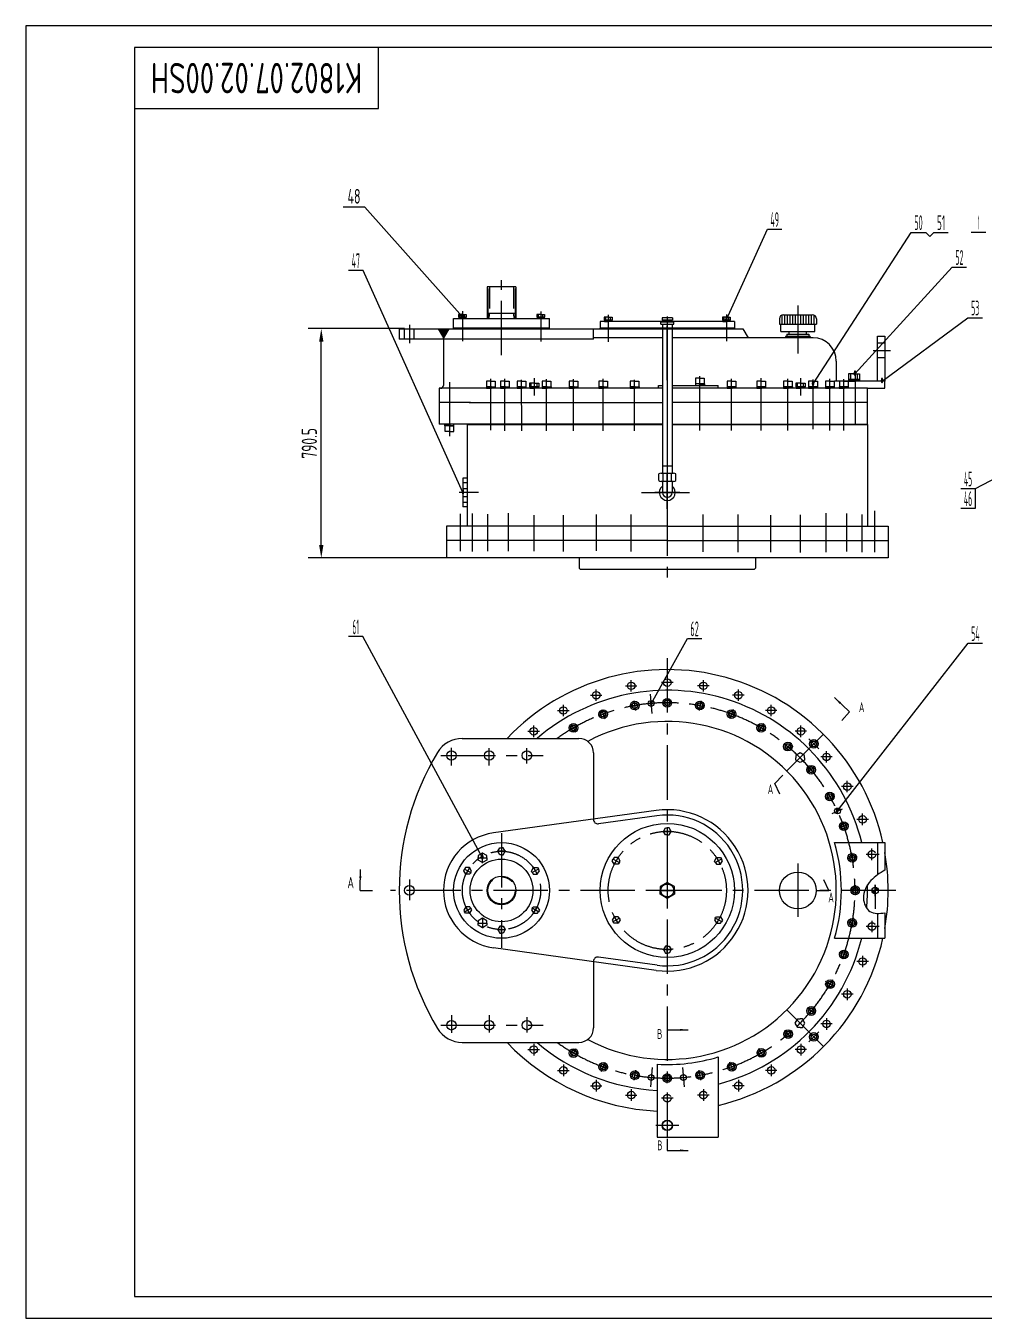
# Model space of a CAD drawing. Header units: millimetres. Extents: x 14 to 6314, y -175 to 4455.
# Drawn here: x 14 to 3318, y 0 to 4455 of the extents above; entities that cross this region are included whole.
import ezdxf
from ezdxf.enums import TextEntityAlignment as Align

# ---------------------------------------------------------------- set-up
doc = ezdxf.new("R2010")
doc.units = ezdxf.units.MM
doc.header["$LTSCALE"] = 150
doc.linetypes.add('F', pattern=[0.75, 0.5, -0.25])
doc.linetypes.add('G', pattern=[2, 1.25, -0.25, 0.25, -0.25])
for name, color, linetype in [('01', 7, 'Continuous'), ('02', 1, 'Continuous'), ('04', 2, 'F'), ('05', 4, 'G'), ('08', 1, 'Continuous'), ('11', 3, 'Continuous')]:
    doc.layers.add(name, color=color, linetype=linetype)
doc.styles.get("Standard").update_dxf_attribs({"font": 'isocp', "width": 0.707, "bigfont": 'intecad.shx'})
doc.dimstyles.new('INTE', dxfattribs={"dimscale": 15, "dimtxt": 3.5, "dimasz": 3, "dimexe": 3, "dimexo": 0, "dimgap": 1, "dimtad": 1, "dimdec": 3, "dimdsep": 46, "dimtxsty": 'Standard', "dimcen": 0, "dimclrd": 1, "dimclre": 1, "dimclrt": 3, "dimaunit": 1, "dimadec": 0, "dimazin": 0, "dimtfac": 1, "dimtdec": 3, "dimtmove": 0, "dimatfit": 0, "dimfxl": 1, "dimarcsym": 0})
pattern_1 = [(45, (104.31602, -712.07191), (-0.0707106781, 0.0707106781), [])]

# ---------------------------------------------------------------- blocks, each defined once
blk = doc.blocks.new('*U4')
at = {"layer": '01'}
for p, q in [((-15.1, 5), (-15.1, 0)), ((0, 5), (-15.1, 5)), ((-15.1, 0), (0, 0)), ((0, 0), (-2.9, 5)), ((0, 5), (2.9, 0)), ((0, 5), (15.1, 5)), ((15.1, 0), (0, 0)), ((15.1, 5), (15.1, 0))]:
    blk.add_line(p, q, dxfattribs=at)
at = {"layer": '05'}
blk.add_line((0, 7.1), (0, -2.1), dxfattribs=at)
blk = doc.blocks.new('*U6')
at = {"layer": '01'}
for p, q in [((0, 13.1), (-12, 6.2)), ((-12, 6.2), (-12, 0)), ((-12, -6.2), (-12, 0)), ((12, 6.2), (0, 13.1)), ((12, 0), (12, 6.2)), ((12, 0), (12, -6.2)), ((0, -13.1), (-12, -6.2)), ((12, -6.2), (0, -13.1))]:
    blk.add_line(p, q, dxfattribs=at)
at = {"layer": '05'}
for p, q in [((-13.7, 0), (14.5, 0)), ((0, 14.7), (0, -14.3))]:
    blk.add_line(p, q, dxfattribs=at)
blk = doc.blocks.new('*U7')
at = {"layer": '01'}
for p, q in [((0, 27.7), (-25, 13.3)), ((-25, 13.3), (-25, 0)), ((-25, -13.3), (-25, 0)), ((25, 13.3), (0, 27.7)), ((25, 0), (25, 13.3)), ((25, 0), (25, -13.3)), ((0, -27.7), (-25, -13.3)), ((25, -13.3), (0, -27.7))]:
    blk.add_line(p, q, dxfattribs=at)
at = {"layer": '05'}
for p, q in [((-26.7, 0), (27.5, 0)), ((0, 29.3), (0, -28.9))]:
    blk.add_line(p, q, dxfattribs=at)
blk = doc.blocks.new('*U8')
blk.add_circle((0, 0), 9.72)
at = {"layer": '01'}
for p, q in [((0, 9.7), (-8.4, 4.9)), ((-8.4, 4.9), (-8.4, -4.9)), ((8.4, 4.9), (0, 9.7)), ((8.4, -4.9), (8.4, 4.9)), ((-8.4, -4.9), (0, -9.7)), ((0, -9.7), (8.4, -4.9))]:
    blk.add_line(p, q, dxfattribs=at)
blk.add_circle((0, 0), 15, dxfattribs=at)
at = {"layer": '05'}
for p, q in [((-17.5, 0), (16.6, 0)), ((0, 17), (0, -17.4))]:
    blk.add_line(p, q, dxfattribs=at)
blk = doc.blocks.new('*D12')
at = {"layer": '08', "color": 1, "lineweight": -2}
for p, q in [((1320, 3411.1), (987.8, 3411.1)), ((1032.8, 2665.6), (1032.8, 3366.1)), ((1464.1, 2620.6), (987.8, 2620.6))]:
    blk.add_line(p, q, dxfattribs=at)
at = {"layer": '08', "color": 1}
for points in [[(1025.3, 3366.1), (1040.3, 3366.1), (1032.8, 3411.1)], [(1025.3, 2665.6), (1040.3, 2665.6), (1032.8, 2620.6)]]:
    blk.add_solid(points, dxfattribs=at)
at = {"layer": 'Defpoints', "color": 0}
for p in [(1032.8, 3411.1), (1320, 3411.1), (1464.1, 2620.6)]:
    blk.add_point(p, dxfattribs=at)
at = {"layer": '08', "color": 3, "insert": (991.5, 3015.8), "char_height": 52.5, "attachment_point": 5, "rotation": 90}
blk.add_mtext('790.5', dxfattribs=at)
blk = doc.blocks.new('*U20', base_point=(251.96, 168.31))
at = {"layer": '01'}
for p, q in [((251.96, 168.31), (251.96, 182.31)), ((195.96, 168.31), (251.96, 168.31))]:
    blk.add_line(p, q, dxfattribs=at)
blk = doc.blocks.new('*U21')
at = {"layer": '04'}
blk.add_blockref('*U20', (0, 0), dxfattribs=at)
blk = doc.blocks.new('*U22')
at = {"layer": '01'}
for points in [[(415, 292), (25, 292)], [(25, 292), (25, 5)], [(415, 5), (415, 292)], [(25, 5), (415, 5)]]:
    blk.add_lwpolyline(points, dxfattribs=at)
at = {"layer": '02'}
for points in [[(420, 297), (0, 297)], [(0, 297), (0, 0)], [(420, 0), (420, 297)], [(0, 0), (420, 0)]]:
    blk.add_lwpolyline(points, dxfattribs=at)

msp = doc.modelspace()

# ---------------------------------------------------------------- hatches: boundary and pattern name
at = {"layer": '11', "linetype": 'Continuous'}
msp.add_hatch(color=3, dxfattribs=at).paths.add_polyline_path([(1453.9905, 3379.5522), (1472.177, 3411.0522), (1435.804, 3411.0522)])
h = msp.add_hatch(dxfattribs=at)
h.set_pattern_fill('_USER', color=3, scale=0.1, angle=45, style=0, pattern_type=0)
h.set_pattern_definition(pattern_1)
h.paths.add_polyline_path([(1518.9905, 3412.5522), (1518.9905, 3411.0522), (1653.9905, 3411.0522), (1653.9905, 3412.5522)])
h.paths.add_polyline_path([(1488.9905, 3412.5522), (1488.9905, 3411.0522), (1518.9905, 3411.0522), (1518.9905, 3412.5522)])
h.paths.add_polyline_path([(1653.9905, 3412.5522), (1653.9905, 3411.0522), (1788.9905, 3411.0522), (1788.9905, 3412.5522)])
h.paths.add_polyline_path([(1788.9905, 3412.5522), (1788.9905, 3411.0522), (1818.9905, 3411.0522), (1818.9905, 3412.5522)])
h = msp.add_hatch(dxfattribs=at)
h.set_pattern_fill('_USER', color=3, scale=0.1, angle=45, style=0, pattern_type=0)
h.set_pattern_definition(pattern_1)
h.paths.add_polyline_path([(2021.778, 3411.0522), (2021.778, 3412.5522), (1994.278, 3412.5522), (1994.278, 3411.0522)])
h.paths.add_polyline_path([(2021.778, 3412.5522), (2021.778, 3411.0522), (2225.4905, 3411.0522), (2225.4905, 3412.5522)])
h.paths.add_polyline_path([(2225.4905, 3412.5522), (2225.4905, 3411.0522), (2429.203, 3411.0522), (2429.203, 3412.5522)])
h.paths.add_polyline_path([(2429.203, 3412.5522), (2429.203, 3411.0522), (2456.703, 3411.0522), (2456.703, 3412.5522)])
h = msp.add_hatch(color=3, dxfattribs=at)
h.paths.add_polyline_path([(2941.7705, 1485.4766), (2941.7705, 1474.4766), (2952.7705, 1474.4766, 0.414213562)])
h.paths.add_polyline_path([(2941.7705, 1474.4766), (2930.7705, 1474.4766, 0.411966326), (2941.686, 1463.4769, 0.003839337)])

# ---------------------------------------------------------------- linework, layer by layer
for centre in [(2730.6299, 1979.616), (2730.6299, 969.3372)]:
    msp.add_circle(centre, 9.72)
at = {"layer": '01'}
for p, q in [((1604.4105, 3555.5522), (1604.4105, 3447.2272)), ((1703.5705, 3555.5522), (1703.5705, 3447.2272)), ((1518.9905, 3460.1522), (1505.6155, 3460.1522)), ((1505.6155, 3460.1522), (1505.6155, 3450.1522)), ((1505.6155, 3450.1522), (1518.9905, 3450.1522)), ((1506.7905, 3450.1522), (1506.7905, 3446.0522)), ((1518.9905, 3450.1522), (1506.7905, 3450.1522)), ((1506.7905, 3446.0522), (1518.9905, 3446.0522)), ((1510.9905, 3450.1522), (1510.9905, 3460.1522)), ((1518.9905, 3446.0522), (1516.6234, 3450.1522)), ((1518.9905, 3460.1522), (1532.3655, 3460.1522)), ((1518.9905, 3450.1522), (1521.3576, 3446.0522)), ((1532.3655, 3450.1522), (1518.9905, 3450.1522)), ((1518.9905, 3450.1522), (1531.1905, 3450.1522)), ((1531.1905, 3446.0522), (1518.9905, 3446.0522)), ((1526.9905, 3450.1522), (1526.9905, 3460.1522)), ((1531.1905, 3450.1522), (1531.1905, 3446.0522)), ((1532.3655, 3460.1522), (1532.3655, 3450.1522)), ((1775.6155, 3460.1522), (1775.6155, 3450.1522)), ((1788.9905, 3460.1522), (1775.6155, 3460.1522)), ((1775.6155, 3450.1522), (1788.9905, 3450.1522)), ((1776.7905, 3450.1522), (1776.7905, 3446.0522)), ((1788.9905, 3450.1522), (1776.7905, 3450.1522)), ((1776.7905, 3446.0522), (1788.9905, 3446.0522)), ((1780.9905, 3450.1522), (1780.9905, 3460.1522)), ((1788.9905, 3450.1522), (1786.6234, 3446.0522)), ((1788.9905, 3460.1522), (1802.3655, 3460.1522)), ((1788.9905, 3450.1522), (1801.1905, 3450.1522)), ((1788.9905, 3446.0522), (1791.3576, 3450.1522)), ((1802.3655, 3450.1522), (1788.9905, 3450.1522)), ((1801.1905, 3446.0522), (1788.9905, 3446.0522)), ((1796.9905, 3450.1522), (1796.9905, 3460.1522)), ((1801.1905, 3450.1522), (1801.1905, 3446.0522)), ((1802.3655, 3460.1522), (1802.3655, 3450.1522)), ((2456.703, 3436.0522), (1994.278, 3436.0522)), ((1994.278, 3436.0522), (1994.278, 3411.0522)), ((2021.778, 3450.1522), (2008.403, 3450.1522)), ((2008.403, 3450.1522), (2008.403, 3440.1522)), ((2008.403, 3440.1522), (2021.778, 3440.1522)), ((2021.778, 3440.1522), (2009.578, 3440.1522)), ((2009.578, 3440.1522), (2009.578, 3436.0522)), ((2009.578, 3436.0522), (2021.778, 3436.0522)), ((2013.778, 3440.1522), (2013.778, 3450.1522)), ((2021.778, 3440.1522), (2019.4109, 3436.0522)), ((2021.778, 3450.1522), (2035.153, 3450.1522)), ((2021.778, 3440.1522), (2033.978, 3440.1522)), ((2021.778, 3436.0522), (2024.1451, 3440.1522)), ((2035.153, 3440.1522), (2021.778, 3440.1522)), ((2033.978, 3436.0522), (2021.778, 3436.0522)), ((2029.778, 3440.1522), (2029.778, 3450.1522)), ((2033.978, 3440.1522), (2033.978, 3436.0522)), ((2035.153, 3450.1522), (2035.153, 3440.1522)), ((2202.9905, 3426.5522), (2202.9905, 3434.5522)), ((2202.9905, 3434.5522), (2247.9905, 3434.5522)), ((2208.135, 3448.5522), (2208.135, 3440.5522)), ((2242.846, 3448.5522), (2208.135, 3448.5522)), ((2242.846, 3440.5522), (2208.135, 3440.5522)), ((2214.9845, 3440.5522), (2214.9845, 3434.5522)), ((2235.9965, 3440.5522), (2235.9965, 3434.5522)), ((2242.846, 3448.5522), (2242.846, 3440.5522)), ((2247.9905, 3426.5522), (2247.9905, 3434.5522)), ((2429.203, 3450.1522), (2415.828, 3450.1522)), ((2415.828, 3450.1522), (2415.828, 3440.1522)), ((2415.828, 3440.1522), (2429.203, 3440.1522)), ((2429.203, 3440.1522), (2417.003, 3440.1522)), ((2417.003, 3440.1522), (2417.003, 3436.0522)), ((2417.003, 3436.0522), (2429.203, 3436.0522)), ((2421.203, 3440.1522), (2421.203, 3450.1522)), ((2429.203, 3436.0522), (2426.8359, 3440.1522)), ((2429.203, 3450.1522), (2442.578, 3450.1522)), ((2429.203, 3440.1522), (2431.5701, 3436.0522)), ((2442.578, 3440.1522), (2429.203, 3440.1522)), ((2429.203, 3440.1522), (2441.403, 3440.1522)), ((2441.403, 3436.0522), (2429.203, 3436.0522)), ((2437.203, 3440.1522), (2437.203, 3450.1522)), ((2441.403, 3440.1522), (2441.403, 3436.0522)), ((2442.578, 3450.1522), (2442.578, 3440.1522)), ((2456.703, 3436.0522), (2456.703, 3411.0522)), ((1301.4905, 3411.0522), (1301.4905, 3375.0522)), ((1435.804, 3411.0522), (1453.9905, 3379.5522)), ((1472.177, 3411.0522), (1453.9905, 3379.5522)), ((1971.0691, 3375.0522), (1971.0691, 3411.0522)), ((2485.4905, 3411.0522), (2503.677, 3379.5522)), ((1971.0691, 3375.0522), (1301.4905, 3375.0522)), ((1453.9905, 3375.0522), (1453.9905, 3379.5522)), ((1453.9905, 3375.0522), (1453.9905, 3215.5522)), ((2208.4905, 3379.5522), (1971.0691, 3379.5522)), ((2728.3905, 3379.5522), (2242.4905, 3379.5522)), ((2807.9905, 3299.5522), (2807.9905, 3235.5522)), ((2849.8479, 3255.5522), (2849.8479, 3235.5522)), ((2864.8479, 3255.5522), (2849.8479, 3255.5522)), ((2857.4905, 3255.5522), (2857.4905, 3235.5522)), ((2872.4905, 3255.5522), (2857.4905, 3255.5522)), ((2864.8479, 3255.5522), (2879.8479, 3255.5522)), ((2872.4905, 3255.5522), (2887.4905, 3255.5522)), ((2879.8479, 3255.5522), (2879.8479, 3235.5522)), ((2887.4905, 3255.5522), (2887.4905, 3235.5522)), ((1617.467, 3230.5522), (1602.467, 3230.5522)), ((1602.467, 3230.5522), (1602.467, 3210.5522)), ((1602.467, 3210.5522), (1617.467, 3210.5522)), ((1617.467, 3230.5522), (1632.467, 3230.5522)), ((1632.467, 3230.5522), (1632.467, 3210.5522)), ((1665.0816, 3230.5522), (1650.0816, 3230.5522)), ((1650.0816, 3230.5522), (1650.0816, 3210.5522)), ((1650.0816, 3210.5522), (1665.0816, 3210.5522)), ((1665.0816, 3230.5522), (1680.0816, 3230.5522)), ((1680.0816, 3230.5522), (1680.0816, 3210.5522)), ((1723.2426, 3230.5522), (1708.2426, 3230.5522)), ((1708.2426, 3230.5522), (1708.2426, 3210.5522)), ((1708.2426, 3210.5522), (1723.2426, 3210.5522)), ((1723.2426, 3230.5522), (1738.2426, 3230.5522)), ((1738.2426, 3230.5522), (1738.2426, 3210.5522)), ((1766.4188, 3223.0522), (1749.9438, 3223.0522)), ((1749.9438, 3223.0522), (1749.9438, 3210.5522)), ((1749.9438, 3210.5522), (1766.4188, 3210.5522)), ((1751.4188, 3210.5522), (1766.4188, 3210.5522)), ((1756.4188, 3210.5522), (1756.4188, 3223.0522)), ((1766.4188, 3223.0522), (1782.8938, 3223.0522)), ((1782.8938, 3210.5522), (1766.4188, 3210.5522)), ((1776.4188, 3210.5522), (1776.4188, 3223.0522)), ((1782.8938, 3223.0522), (1782.8938, 3210.5522)), ((1809.5945, 3230.5522), (1794.5945, 3230.5522)), ((1794.5945, 3230.5522), (1794.5945, 3210.5522)), ((1794.5945, 3210.5522), (1809.5945, 3210.5522)), ((1809.5945, 3230.5522), (1824.5945, 3230.5522)), ((1824.5945, 3230.5522), (1824.5945, 3210.5522)), ((1901.9003, 3230.5522), (1886.9003, 3230.5522)), ((1886.9003, 3230.5522), (1886.9003, 3210.5522)), ((1886.9003, 3210.5522), (1901.9003, 3210.5522)), ((1901.9003, 3230.5522), (1916.9003, 3230.5522)), ((1916.9003, 3230.5522), (1916.9003, 3210.5522)), ((2004.0273, 3230.5522), (1989.0273, 3230.5522)), ((1989.0273, 3230.5522), (1989.0273, 3210.5522)), ((1989.0273, 3210.5522), (2004.0273, 3210.5522)), ((2004.0273, 3230.5522), (2019.0273, 3230.5522)), ((2019.0273, 3230.5522), (2019.0273, 3210.5522)), ((2112.8723, 3230.5522), (2097.8723, 3230.5522)), ((2097.8723, 3230.5522), (2097.8723, 3210.5522)), ((2097.8723, 3210.5522), (2112.8723, 3210.5522)), ((2112.8723, 3230.5522), (2127.8723, 3230.5522)), ((2127.8723, 3230.5522), (2127.8723, 3210.5522)), ((2195.4905, 3215.5522), (2208.4905, 3215.5522)), ((2195.4905, 3205.5522), (2195.4905, 3215.5522)), ((2242.4905, 3215.5522), (2400.4905, 3215.5522)), ((2338.1085, 3240.5522), (2323.1085, 3240.5522)), ((2323.1085, 3240.5522), (2323.1085, 3220.5522)), ((2338.1085, 3240.5522), (2353.1085, 3240.5522)), ((2353.1085, 3220.5522), (2338.1085, 3220.5522)), ((2353.1085, 3240.5522), (2353.1085, 3220.5522)), ((2400.4905, 3205.5522), (2400.4905, 3215.5522)), ((2446.9535, 3230.5522), (2431.9535, 3230.5522)), ((2431.9535, 3230.5522), (2431.9535, 3210.5522)), ((2446.9535, 3230.5522), (2461.9535, 3230.5522)), ((2461.9535, 3210.5522), (2446.9535, 3210.5522)), ((2461.9535, 3230.5522), (2461.9535, 3210.5522)), ((2549.0804, 3230.5522), (2534.0804, 3230.5522)), ((2534.0804, 3230.5522), (2534.0804, 3210.5522)), ((2549.0804, 3230.5522), (2564.0804, 3230.5522)), ((2564.0804, 3210.5522), (2549.0804, 3210.5522)), ((2564.0804, 3230.5522), (2564.0804, 3210.5522)), ((2641.3863, 3230.5522), (2626.3863, 3230.5522)), ((2626.3863, 3230.5522), (2626.3863, 3210.5522)), ((2641.3863, 3230.5522), (2656.3863, 3230.5522)), ((2656.3863, 3210.5522), (2641.3863, 3210.5522)), ((2656.3863, 3230.5522), (2656.3863, 3210.5522)), ((2684.5622, 3223.0522), (2668.0872, 3223.0522)), ((2668.0872, 3223.0522), (2668.0872, 3210.5522)), ((2668.0872, 3210.5522), (2684.5622, 3210.5522)), ((2674.5622, 3210.5522), (2674.5622, 3223.0522)), ((2684.5622, 3223.0522), (2701.0372, 3223.0522)), ((2701.0372, 3210.5522), (2684.5622, 3210.5522)), ((2699.5622, 3210.5522), (2684.5622, 3210.5522)), ((2694.5622, 3210.5522), (2694.5622, 3223.0522)), ((2701.0372, 3223.0522), (2701.0372, 3210.5522)), ((2727.7381, 3230.5522), (2712.7381, 3230.5522)), ((2712.7381, 3230.5522), (2712.7381, 3210.5522)), ((2727.7381, 3230.5522), (2742.7381, 3230.5522)), ((2742.7381, 3210.5522), (2727.7381, 3210.5522)), ((2742.7381, 3230.5522), (2742.7381, 3210.5522)), ((2785.8995, 3230.5522), (2770.8995, 3230.5522)), ((2770.8995, 3230.5522), (2770.8995, 3210.5522)), ((2785.8995, 3230.5522), (2800.8995, 3230.5522)), ((2800.8995, 3210.5522), (2785.8995, 3210.5522)), ((2800.8995, 3230.5522), (2800.8995, 3210.5522)), ((2833.514, 3230.5522), (2818.514, 3230.5522)), ((2818.514, 3230.5522), (2818.514, 3210.5522)), ((2833.514, 3230.5522), (2848.514, 3230.5522)), ((2848.514, 3210.5522), (2833.514, 3210.5522)), ((2848.0829, 3230.5522), (2864.8479, 3230.5522)), ((2848.514, 3230.5522), (2848.514, 3210.5522)), ((2849.8479, 3235.5522), (2864.8479, 3235.5522)), ((2855.7255, 3230.5522), (2872.4905, 3230.5522)), ((2857.4905, 3235.5522), (2872.4905, 3235.5522)), ((2879.8479, 3235.5522), (2864.8479, 3235.5522)), ((2881.6129, 3230.5522), (2864.8479, 3230.5522)), ((2887.4905, 3235.5522), (2872.4905, 3235.5522)), ((2889.2555, 3230.5522), (2872.4905, 3230.5522)), ((1438.9905, 3205.5522), (1438.9905, 3081.5522)), ((1443.9905, 3205.5522), (1438.9905, 3205.5522)), ((1547.628, 3156.0522), (1438.9905, 3156.0522)), ((1542.2643, 3156.0522), (2208.4905, 3156.0522)), ((2915.4905, 3156.0522), (2242.4905, 3156.0522)), ((1459.3128, 3056.5522), (1459.3128, 3076.5522)), ((1489.3128, 3076.5522), (1474.3128, 3076.5522)), ((1489.3128, 3056.5522), (1489.3128, 3076.5522)), ((1474.3128, 3056.5522), (1459.3128, 3056.5522)), ((1474.3128, 3056.5522), (1489.3128, 3056.5522)), ((2826.5976, 2060.7983), (2853.9761, 2089.9603)), ((2728.1142, 1989.0048), (2721.2411, 1982.1317)), ((2721.2411, 1982.1317), (2723.7568, 1972.7429)), ((2723.7568, 1972.7429), (2733.1456, 1970.2272)), ((2737.503, 1986.4891), (2728.1142, 1989.0048)), ((2733.1456, 1970.2272), (2740.0187, 1977.1003)), ((2740.0187, 1977.1003), (2737.503, 1986.4891)), ((2740.0187, 1977.1003), (2737.503, 1986.4891)), ((2682.9886, 1948.7397), (2667.9886, 1940.0794)), ((2667.9886, 1940.0794), (2667.9886, 1931.9747)), ((2667.9886, 1923.87), (2667.9886, 1931.9747)), ((2682.9886, 1915.2097), (2667.9886, 1923.87)), ((2697.9886, 1940.0794), (2682.9886, 1948.7397)), ((2697.9886, 1923.87), (2682.9886, 1915.2097)), ((2697.9886, 1931.9747), (2697.9886, 1940.0794)), ((2697.9886, 1931.9747), (2697.9886, 1923.87)), ((2595.8509, 1842.5697), (2623.2293, 1871.7317)), ((2613.063, 1806.4624), (2595.8509, 1842.5697)), ((2187.432, 1750.0475), (1626.6286, 1672.5961)), ((2826.2639, 1702.3518), (2824.5761, 1692.7795)), ((2835.3978, 1705.6763), (2826.2639, 1702.3518)), ((1167.3038, 1474.663), (1209.1451, 1474.5613)), ((2742.5204, 1474.4766), (2782.5204, 1474.4766)), ((2782.5204, 1474.4766), (2765.3082, 1510.584)), ((2187.432, 1198.9058), (1626.6286, 1276.3571)), ((2666.5857, 1017.3407), (2675.246, 1032.3407)), ((2675.246, 1032.3407), (2683.3507, 1032.3407)), ((2691.4555, 1032.3407), (2683.3507, 1032.3407)), ((2700.1157, 1017.3407), (2691.4555, 1032.3407)), ((2225.4905, 993.8564), (2225.4905, 953.8564)), ((2675.246, 1002.3407), (2666.5857, 1017.3407)), ((2683.3507, 1002.3407), (2675.246, 1002.3407)), ((2683.3507, 1002.3407), (2691.4555, 1002.3407)), ((2691.4555, 1002.3407), (2700.1157, 1017.3407)), ((2721.2411, 966.8215), (2723.7568, 976.2103)), ((2728.1142, 959.9484), (2721.2411, 966.8215)), ((2723.7568, 976.2103), (2733.1456, 978.726)), ((2737.503, 962.4641), (2728.1142, 959.9484)), ((2733.1456, 978.726), (2740.0187, 971.8529)), ((2740.0187, 971.8529), (2737.503, 962.4641)), ((2122.9927, 840.5676), (2115.5468, 846.8154)), ((2190.4905, 875.4983), (2190.4905, 624.4766)), ((2121.3048, 830.9952), (2122.9927, 840.5676)), ((2225.4905, 618.2306), (2225.4905, 578.2306))]:
    msp.add_line(p, q, dxfattribs=at)
at = {"layer": '01', "color": 7, "linetype": 'Continuous'}
for p, q in [((1703.5705, 3555.5522), (1604.4105, 3555.5522)), ((1488.9905, 3446.0522), (1653.9905, 3446.0522)), ((1488.9905, 3411.0522), (1488.9905, 3446.0522)), ((1653.9905, 3446.0522), (1818.9905, 3446.0522)), ((1818.9905, 3411.0522), (1818.9905, 3446.0522)), ((2611.7705, 3444.7522), (2611.7705, 3426.0322)), ((2626.1705, 3459.1522), (2724.8105, 3459.1522)), ((2739.2105, 3444.7522), (2739.2105, 3426.0322)), ((1301.4905, 3411.0522), (1510.9905, 3411.0522)), ((1319.9905, 3375.0522), (1319.9905, 3411.0522)), ((1352.9905, 3375.0522), (1352.9905, 3411.0522)), ((1488.9905, 3411.0522), (1653.9905, 3411.0522)), ((1653.9905, 3411.0522), (1832.3935, 3411.0522)), ((1760.353, 3411.0522), (1818.9905, 3411.0522)), ((1832.3935, 3411.0522), (2225.4905, 3411.0522)), ((2202.9905, 3426.5522), (2247.9905, 3426.5522)), ((2208.4905, 3426.5522), (2208.4905, 2912.5522)), ((2208.4905, 3426.5522), (2242.4905, 3426.5522)), ((2225.4905, 3411.0522), (2485.4905, 3411.0522)), ((2242.4905, 3426.5522), (2242.4905, 2912.5522)), ((2485.4905, 3411.0522), (2485.4905, 3411.0522)), ((2611.7705, 3426.0322), (2739.2105, 3426.0322)), ((2617.1705, 3401.5522), (2617.1705, 3426.0322)), ((2617.1705, 3401.5522), (2733.8105, 3401.5522)), ((2637.9905, 3391.5522), (2712.9905, 3391.5522)), ((2637.9905, 3391.5522), (2637.9905, 3384.5522)), ((2645.4905, 3391.5522), (2645.4905, 3401.5522)), ((2705.4905, 3391.5522), (2705.4905, 3401.5522)), ((2712.9905, 3391.5522), (2712.9905, 3384.5522)), ((2733.8105, 3401.5522), (2733.8105, 3426.0322)), ((2717.9905, 3384.5522), (2632.9905, 3384.5522)), ((2632.9905, 3384.5522), (2632.9905, 3379.5522)), ((2712.9905, 3384.5522), (2637.9905, 3384.5522)), ((2717.9905, 3384.5522), (2717.9905, 3379.5522)), ((2950.4905, 3385.5522), (2975.4905, 3385.5522)), ((2950.4905, 3230.5522), (2950.4905, 3385.3308)), ((2975.4905, 3360.5522), (2950.4905, 3360.5522)), ((2975.4905, 3385.5522), (2975.4905, 3230.5522)), ((2975.4905, 3310.5522), (2950.4905, 3310.5522)), ((2802.357, 3205.5522), (2802.357, 3230.5522)), ((2975.4905, 3230.5522), (2802.357, 3230.5522)), ((2975.4905, 3205.5522), (2975.4905, 3230.5522)), ((2208.4905, 3205.5522), (1438.9905, 3205.5522)), ((2915.4905, 3205.5522), (2242.4905, 3205.5522)), ((2915.4905, 3081.5522), (2915.4905, 3205.5522)), ((2915.4905, 3205.5522), (2975.4905, 3205.5522)), ((2208.4905, 3081.5522), (1438.9905, 3081.5522)), ((1535.4905, 3080.5522), (1535.4905, 2730.5522)), ((1535.4905, 3080.5522), (1535.4905, 2730.5522)), ((1535.4905, 3080.5522), (1554.8655, 3080.5522)), ((1535.4905, 3080.5522), (2208.4905, 3080.5522)), ((1554.8655, 3081.5522), (1554.8655, 3080.5522)), ((1554.8655, 3081.5522), (1554.8655, 3080.5522)), ((2242.4905, 3081.5522), (2915.4905, 3081.5522)), ((2242.4905, 3080.5522), (2915.4905, 3080.5522)), ((2896.1155, 3081.5522), (2896.1155, 3080.5522)), ((2896.1155, 3081.5522), (2896.1155, 3080.5522)), ((2915.4905, 3080.5522), (2896.1155, 3080.5522)), ((2915.4905, 3080.5522), (2915.4905, 2730.5522)), ((2915.4905, 3080.5522), (2915.4905, 2730.5522)), ((1521.0438, 2895.8135), (1521.0438, 2796.9264)), ((1535.4905, 2895.8135), (1521.0438, 2895.8135)), ((2196.623, 2887.2399), (2196.623, 2910.0955)), ((2203.9411, 2912.5522), (2247.0399, 2912.5522)), ((2208.4905, 2938.5522), (2242.4905, 2938.5522)), ((2211.0568, 2887.0733), (2211.0568, 2910.2621)), ((2239.9243, 2887.0733), (2239.9243, 2910.2621)), ((2254.358, 2887.2399), (2254.358, 2910.0955)), ((2247.0399, 2884.7832), (2203.9411, 2884.7832)), ((2208.4905, 2884.7832), (2208.4905, 2846.5522)), ((2242.4905, 2884.7832), (2242.4905, 2846.5522)), ((1535.4905, 2796.9264), (1521.0438, 2796.9264)), ((2225.4905, 2730.5522), (1464.1405, 2730.5522)), ((1464.1405, 2730.5522), (1464.1405, 2680.5522)), ((1464.1405, 2730.5522), (1464.1405, 2620.5522)), ((2225.4905, 2730.5522), (2986.8405, 2730.5522)), ((2986.8405, 2730.5522), (2986.8405, 2620.5522)), ((2225.4905, 2680.5522), (1464.1405, 2680.5522)), ((1546.1155, 2680.5522), (1465.4905, 2680.5522)), ((2225.4905, 2680.5522), (2986.8405, 2680.5522)), ((2986.8405, 2620.5522), (1464.1405, 2620.5522)), ((1921.3905, 2620.5522), (1921.3905, 2585.5522)), ((1921.3905, 2620.5522), (1921.3905, 2585.5522)), ((1926.3905, 2580.5522), (1921.3905, 2585.5522)), ((1926.3905, 2580.5522), (1921.3905, 2585.5522)), ((2524.5905, 2580.5522), (2529.5905, 2585.5522)), ((2529.5905, 2620.5522), (2529.5905, 2585.5522)), ((2524.5905, 2580.5522), (1926.3905, 2580.5522)), ((2524.5905, 2580.5522), (1926.3905, 2580.5522)), ((1518.9496, 1998.4766), (1921.0691, 1998.4766)), ((1971.0691, 1948.4766), (1971.0691, 1719.039)), ((2189.9428, 1732.0351), (1988.1199, 1704.1799)), ((2802.357, 1639.4766), (2975.4905, 1639.4766)), ((2950.4905, 1639.4766), (2950.4905, 1528.345)), ((2975.4905, 1639.4766), (2975.4905, 1544.7247)), ((2950.4905, 1395.273), (2950.4905, 1309.4766)), ((2975.4905, 1396.882), (2975.4905, 1309.4766)), ((2802.357, 1309.4766), (2975.4905, 1309.4766)), ((1971.0691, 1229.7405), (1971.0691, 1000.4766)), ((2190.1602, 1216.8882), (1988.1074, 1244.6014)), ((1518.9496, 950.4766), (1921.0691, 950.4766)), ((2400.4905, 900.5646), (2400.4905, 624.4766)), ((2190.4905, 624.4766), (2400.4905, 624.4766))]:
    msp.add_line(p, q, dxfattribs=at)
at = {"layer": '01'}
for centre, radius in [((2101.1105, 2179.8766), 13), ((2225.4905, 2190.7566), 13), ((2349.8705, 2179.8766), 13), ((1980.5105, 2147.5466), 13), ((2470.4705, 2147.5466), 13), ((1867.3505, 2094.7666), 13), ((2583.6305, 2094.7666), 13), ((1765.0605, 2023.1666), 13), ((2685.9205, 2023.1666), 13), ((2730.6299, 1979.616), 15), ((2774.1805, 1934.9066), 13), ((2845.7805, 1832.6166), 13), ((2225.4905, 1474.4766), 231.2125), ((2898.5605, 1719.4566), 13), ((1653.9905, 1474.4766), 165), ((1653.9905, 1474.4766), 108), ((1653.9905, 1474.4766), 49.58), ((2675.4905, 1474.3335), 63.5), ((2898.5605, 1229.4966), 13), ((2845.7805, 1116.3366), 13), ((2774.1805, 1014.0466), 13), ((2730.6299, 969.3372), 15), ((1765.0605, 925.7866), 13), ((2685.9205, 925.7866), 13), ((1867.3505, 854.1866), 13), ((2583.6305, 854.1866), 13), ((1980.5105, 801.4066), 13), ((2470.4705, 801.4066), 13), ((2101.1105, 769.0766), 13), ((2225.4905, 664.4766), 17)]:
    msp.add_circle(centre, radius, dxfattribs=at)
at = {"layer": '01', "color": 7, "linetype": 'Continuous'}
for centre, radius in [((2169.7992, 2119.3418), 10), ((1481.4905, 1939.7178), 16.5), ((1611.4905, 1939.7178), 16.5), ((1741.4905, 1939.7178), 16.5), ((2812.349, 1748.3654), 10), ((1336.4905, 1474.7178), 16.5), ((2941.7705, 1474.4766), 11), ((1481.4905, 1009.7178), 16.5), ((1611.4905, 1009.7178), 16.5), ((1741.4905, 1009.7178), 16.5), ((2169.7992, 829.6115), 10), ((2225.4905, 664.4766), 18)]:
    msp.add_circle(centre, radius, dxfattribs=at)
for centre, radius, start, end in [((2626.1705, 3444.7522), 14.4, 90, 180), ((2724.8105, 3444.7522), 14.4, 0, 90), ((2203.9529, 2900.3892), 12.163, 54.2637417, 127.0588181), ((2225.4905, 2865.922), 46.6302, 71.9686997, 108.0313003), ((2247.0282, 2900.3892), 12.163, 52.9411819, 125.7362583), ((2203.9529, 2896.9462), 12.163, 232.9411819, 305.7362583), ((2225.4905, 2931.4134), 46.6302, 251.9686997, 288.0313003), ((2247.0282, 2896.9462), 12.163, 234.2637417, 307.0588181), ((2225.4905, 2846.5522), 17, 180, 0), ((1518.9496, 1898.4766), 100, 90, 149.0317431), ((1921.0691, 1948.4766), 50, 0, 90), ((2225.4905, 1474.4766), 924, 149.0317431, 210.9682569), ((1986.0691, 1719.039), 15, 180, 277.858204), ((2225.4905, 1474.4766), 260, 262.1901517, 97.858204), ((2225.4905, 1474.4766), 600, 344.0379858, 15.9620142), ((1986.0691, 1229.7405), 15, 82.1901517, 180), ((1518.9496, 1050.4766), 100, 210.9682569, 270), ((1921.0691, 1000.4766), 50, 270, 0), ((2225.4905, 1474.4766), 600, 266.6558478, 286.9577633)]:
    msp.add_arc(centre, radius, start, end, dxfattribs=at)
at = {"layer": '01'}
for centre, radius, start, end in [((2727.9905, 3299.5522), 80, 0, 90), ((1443.9905, 3215.5522), 10, 270, 0), ((2837.9905, 3235.5522), 30, 180, 189.5940682), ((2225.4905, 2846.5522), 27.5, 128.1834824, 51.8165176), ((2225.4905, 1474.4766), 761.35, 12.5164731, 136.5081702), ((2225.4905, 1474.4766), 690, 13.8352236, 130.5868815), ((2225.4905, 1474.4766), 582.5, 241.9102422, 118.0897578), ((2225.4905, 1474.4766), 278.1865, 262.1367421, 97.8632579), ((1653.9905, 1474.4766), 200, 97.8632579, 262.1367421), ((2225.4905, 1474.4766), 761.35, 350.0943177, 9.9056823), ((2225.4905, 1474.4766), 690, 354.8964422, 1.5570235), ((2225.4905, 1474.4766), 690, 354.8964422, 1.5570235), ((2225.4905, 1474.4766), 690, 284.6920179, 346.1647764), ((2225.4905, 1474.4766), 761.35, 283.2885271, 347.4835269), ((2225.4905, 1474.4766), 761.35, 223.4918298, 267.3651287), ((2225.4905, 1474.4766), 690, 229.4131185, 267.0924446)]:
    msp.add_arc(centre, radius, start, end, dxfattribs=at)
at = {"layer": '02'}
for p, q in [((1182.8279, 3829.9074), (1108.4279, 3829.9074)), ((1518.9905, 3452.2489), (1182.8279, 3829.9074)), ((2429.203, 3442.2489), (2570.8865, 3753.8602)), ((2570.8865, 3753.8602), (2620.4865, 3753.8602)), ((2727.7381, 3220.4541), (3066.5033, 3742.8659)), ((3066.5033, 3742.8659), (3116.1033, 3742.8659)), ((3116.1033, 3742.8659), (3130.2454, 3728.7238)), ((3130.2454, 3728.7238), (3144.3875, 3742.8659)), ((3144.3875, 3742.8659), (3193.9875, 3742.8659)), ((3322.9202, 3742.8659), (3273.3202, 3742.8659)), ((1176.6624, 3611.5806), (1127.0624, 3611.5806)), ((1521.0438, 2846.5522), (1176.6624, 3611.5806)), ((2872.3479, 3255.5522), (3207.6346, 3623.0734)), ((3207.6346, 3623.0734), (3257.2346, 3623.0734)), ((2965.6539, 3230.5522), (3261.9582, 3448.8893)), ((3261.9582, 3448.8893), (3311.5582, 3448.8893)), ((3676.8562, 3063.6749), (3286.9117, 2859.3159)), ((3286.9117, 2859.3159), (3237.3117, 2859.3159)), ((3286.9117, 2859.3159), (3286.9117, 2791.4336)), ((3286.9117, 2791.4336), (3237.3117, 2791.4336)), ((1176.2685, 2349.5134), (1126.6685, 2349.5134)), ((1588.0623, 1586.827), (1176.2685, 2349.5134)), ((2169.9299, 2117.8472), (2294.7762, 2342.8116)), ((2294.7762, 2342.8116), (2344.3762, 2342.8116)), ((2811.4755, 1747.9581), (3262.7445, 2326.5823)), ((3262.7445, 2326.5823), (3312.3445, 2326.5823)), ((2853.9761, 2089.9603), (2801.4845, 2139.2414)), ((1167.3038, 1474.663), (1167.4869, 1546.6628)), ((2225.4905, 993.8564), (2297.4905, 993.8564)), ((2225.4905, 578.2306), (2297.4905, 578.2306))]:
    msp.add_line(p, q, dxfattribs=at)
at = {"layer": '02', "color": 1, "linetype": 'Continuous'}
msp.add_line((1703.5705, 3463.8772), (1604.4105, 3463.8772), dxfattribs=at)
at = {"layer": '02'}
for points in [[(2801.4845, 2139.2414, 0, 7.2, 0), (2822.4811, 2119.529, 0, 0, 0)], [(1167.4869, 1546.6628, 0, 7.2, 0), (1167.4136, 1517.8629, 0, 0, 0)], [(2297.4905, 993.8564, 0, 7.2, 0), (2268.6905, 993.8564, 0, 0, 0)], [(2297.4905, 578.2306, 0, 7.2, 0), (2268.6905, 578.2306, 0, 0, 0)]]:
    msp.add_lwpolyline(points, format="xyseb", dxfattribs=at)
at = {"layer": '04', "color": 2, "linetype": 'F'}
for p, q in [((1612.7405, 3555.5522), (1612.7405, 3465.5522)), ((1695.2405, 3555.5522), (1695.2405, 3465.5522)), ((1521.0438, 2880.2786), (1535.4905, 2880.2786)), ((1521.0438, 2860.4078), (1535.4905, 2860.4078)), ((1521.0438, 2832.6967), (1535.4905, 2832.6967)), ((1521.0438, 2812.8258), (1535.4905, 2812.8258)), ((1588.3199, 1568.5372), (1588.3199, 1604.7139)), ((1571.4586, 1586.827), (1604.666, 1586.827)), ((1588.3199, 1603.302), (1573.3199, 1594.6417)), ((1573.3199, 1594.6417), (1573.3199, 1586.827)), ((1573.3199, 1579.0122), (1573.3199, 1586.827)), ((1588.3199, 1570.352), (1573.3199, 1579.0122)), ((1603.3199, 1594.6417), (1588.3199, 1603.302)), ((1603.3199, 1579.0122), (1588.3199, 1570.352)), ((1603.3199, 1586.827), (1603.3199, 1594.6417)), ((1603.3199, 1586.827), (1603.3199, 1579.0122)), ((2941.7705, 1454.6157), (2941.7705, 1494.3375)), ((1571.4586, 1362.1262), (1604.666, 1362.1262)), ((1588.3199, 1378.6012), (1573.3199, 1369.941)), ((1573.3199, 1369.941), (1573.3199, 1362.1262)), ((1573.3199, 1354.3115), (1573.3199, 1362.1262)), ((1588.3199, 1345.6512), (1573.3199, 1354.3115)), ((1588.3199, 1380.4161), (1588.3199, 1344.2393)), ((1603.3199, 1369.941), (1588.3199, 1378.6012)), ((1603.3199, 1354.3115), (1588.3199, 1345.6512)), ((1603.3199, 1362.1262), (1603.3199, 1369.941)), ((1603.3199, 1362.1262), (1603.3199, 1354.3115))]:
    msp.add_line(p, q, dxfattribs=at)
for centre, radius in [((2930.8905, 1598.8566), 13), ((2930.8905, 1350.0966), 13), ((2281.1819, 829.6115), 10), ((2225.4905, 758.1966), 13), ((2349.8705, 769.0766), 13)]:
    msp.add_circle(centre, radius, dxfattribs=at)
for centre, start, end in [((1561.9142, 3463.148), 340.3470443, 0.8220054), ((1746.0668, 3463.148), 179.1779946, 199.6529557)]:
    msp.add_arc(centre, 50.8315, start, end, dxfattribs=at)
at = {"layer": '05'}
for p, q in [((1653.9905, 3319.5522), (1653.9905, 3578.63)), ((1518.9905, 3471.4374), (1518.9905, 3367.7212)), ((1518.9905, 3452.2489), (1518.9905, 3443.9565)), ((1788.9905, 3470.5917), (1788.9905, 3367.289)), ((1788.9905, 3452.2489), (1788.9905, 3443.9565)), ((2021.778, 3442.2489), (2021.778, 3433.9565)), ((2225.4905, 3233.7047), (2225.4905, 3437.61)), ((2429.203, 3459.592), (2429.203, 3368.5189)), ((2429.203, 3442.2489), (2429.203, 3433.9565)), ((2620.5246, 3457.9992), (2620.5246, 3426.0322)), ((2629.6856, 3459.1522), (2629.6856, 3426.0322)), ((2638.8466, 3459.1522), (2638.8466, 3426.0322)), ((2648.0075, 3459.1522), (2648.0075, 3426.0322)), ((2657.1685, 3459.1522), (2657.1685, 3426.0322)), ((2666.3295, 3459.1522), (2666.3295, 3426.0322)), ((2684.2446, 3459.1522), (2684.2446, 3426.0322)), ((2693.4056, 3459.1522), (2693.4056, 3426.0322)), ((2702.5666, 3459.1522), (2702.5666, 3426.0322)), ((2711.7275, 3459.1522), (2711.7275, 3426.0322)), ((2720.8885, 3459.1522), (2720.8885, 3426.0322)), ((2730.0495, 3458.1654), (2730.0495, 3426.0322)), ((1336.4905, 3424.3323), (1336.4905, 3361.0684)), ((2872.4905, 3265.7865), (2872.4905, 3053.5277)), ((2727.7381, 3064.4026), (2727.7381, 3235.5522)), ((2225.4905, 2889.9691), (2225.4905, 2803.1353)), ((2268.9074, 2846.5522), (2182.0736, 2846.5522)), ((2101.1105, 2160.0157), (2101.1105, 2199.7375)), ((2245.3514, 2190.7566), (2205.6296, 2190.7566)), ((2225.4905, 2210.6175), (2225.4905, 2170.8957)), ((2349.8705, 2160.0157), (2349.8705, 2199.7375)), ((1960.6496, 2147.5466), (2000.3714, 2147.5466)), ((1980.5105, 2127.6857), (1980.5105, 2167.4075)), ((2081.2496, 2179.8766), (2120.9714, 2179.8766)), ((2369.7314, 2179.8766), (2330.0096, 2179.8766)), ((2490.3314, 2147.5466), (2450.6096, 2147.5466)), ((2470.4705, 2127.6857), (2470.4705, 2167.4075)), ((1847.4896, 2094.7666), (1887.2114, 2094.7666)), ((1867.3505, 2074.9057), (1867.3505, 2114.6275)), ((2603.4914, 2094.7666), (2563.7696, 2094.7666)), ((2583.6305, 2074.9057), (2583.6305, 2114.6275)), ((1745.1996, 2023.1666), (1784.9214, 2023.1666)), ((1765.0605, 2003.3057), (1765.0605, 2043.0275)), ((2705.7814, 2023.1666), (2666.0596, 2023.1666)), ((2685.9205, 2003.3057), (2685.9205, 2043.0275)), ((1481.4905, 1904.7532), (1481.4905, 1965.9951)), ((1611.4905, 1904.8338), (1611.4905, 1964.9325)), ((1741.4905, 1912.3001), (1741.4905, 1964.9325)), ((2747.783, 1996.7691), (2713.4768, 1962.4629)), ((2713.4768, 1996.7691), (2747.783, 1962.4629)), ((1445.3636, 1939.7178), (1797.1395, 1939.7178)), ((2794.0414, 1934.9066), (2754.3196, 1934.9066)), ((2774.1805, 1915.0457), (2774.1805, 1954.7675)), ((2865.6414, 1832.6166), (2825.9196, 1832.6166)), ((2845.7805, 1812.7557), (2845.7805, 1852.4775)), ((2898.5605, 1699.5957), (2898.5605, 1739.3175)), ((2918.4214, 1719.4566), (2878.6996, 1719.4566)), ((1653.9905, 1672.4225), (1653.9905, 1276.9623)), ((2930.8905, 1578.9957), (2930.8905, 1618.7175)), ((2955.7514, 1598.8566), (2911.0296, 1598.8566)), ((1336.4905, 1512.2122), (1336.4905, 1441.0912)), ((2961.6314, 1474.4766), (2921.9096, 1474.4766)), ((2955.7514, 1350.0966), (2911.0296, 1350.0966)), ((2930.8905, 1369.9575), (2930.8905, 1330.2357)), ((2898.5605, 1249.3575), (2898.5605, 1209.6357)), ((2918.4214, 1229.4966), (2878.6996, 1229.4966)), ((2865.6414, 1116.3366), (2825.9196, 1116.3366)), ((2845.7805, 1136.1975), (2845.7805, 1096.4757)), ((1481.4905, 1044.6823), (1481.4905, 983.4404)), ((1611.4905, 1044.6017), (1611.4905, 984.503)), ((1741.4905, 1037.1355), (1741.4905, 984.503)), ((2774.1805, 1033.9075), (2774.1805, 994.1857)), ((1445.3636, 1009.7178), (1797.1395, 1009.7178)), ((2713.4768, 952.1841), (2747.783, 986.4903)), ((2747.783, 952.1841), (2713.4768, 986.4903)), ((2794.0414, 1014.0466), (2754.3196, 1014.0466)), ((1765.0605, 945.6475), (1765.0605, 905.9257)), ((2685.9205, 945.6475), (2685.9205, 905.9257)), ((1745.1996, 925.7866), (1784.9214, 925.7866)), ((2705.7814, 925.7866), (2666.0596, 925.7866)), ((1847.4896, 854.1866), (1887.2114, 854.1866)), ((1867.3505, 874.0475), (1867.3505, 834.3257)), ((2603.4914, 854.1866), (2563.7696, 854.1866)), ((2583.6305, 874.0475), (2583.6305, 834.3257)), ((1980.5105, 821.2675), (1980.5105, 781.5457)), ((2470.4705, 821.2675), (2470.4705, 781.5457)), ((1960.6496, 801.4066), (2000.3714, 801.4066)), ((2081.2496, 769.0766), (2120.9714, 769.0766)), ((2101.1105, 788.9375), (2101.1105, 749.2157)), ((2245.3514, 758.1966), (2205.6296, 758.1966)), ((2225.4905, 778.0575), (2225.4905, 738.3357)), ((2369.7314, 769.0766), (2330.0096, 769.0766)), ((2349.8705, 788.9375), (2349.8705, 749.2157)), ((2490.3314, 801.4066), (2450.6096, 801.4066)), ((2225.4905, 704.132), (2225.4905, 624.8212)), ((2265.1459, 664.4766), (2185.8351, 664.4766))]:
    msp.add_line(p, q, dxfattribs=at)
at = {"layer": '05', "color": 4, "linetype": 'G'}
for p, q in [((1606.3655, 3549.7917), (1606.3655, 3443.5696)), ((1701.6155, 3549.7917), (1701.6155, 3447.2272)), ((2675.4905, 3490.6416), (2675.4905, 3325.4842)), ((1518.9905, 3450.906), (1518.9905, 3397.437)), ((1788.9905, 3450.906), (1788.9905, 3397.437)), ((2021.778, 3459.2747), (2021.778, 3365.7297)), ((2225.4905, 3453.5813), (2225.4905, 2842.4187)), ((2429.203, 3447.3348), (2429.203, 3393.4194)), ((2429.203, 3441.406), (2429.203, 3387.937)), ((2225.4905, 3415.2131), (2225.4905, 2544.1446)), ((2338.1085, 3059.6888), (2338.1085, 3253.6111)), ((1474.3128, 3226.282), (1474.3128, 3040.9401)), ((1617.467, 3061.2491), (1617.467, 3238.4308)), ((1665.0816, 3058.4915), (1665.0816, 3238.1598)), ((1723.5785, 3058.4915), (1723.1774, 3234.7297)), ((1766.4188, 3240.9415), (1766.4188, 3180.3618)), ((1809.5947, 3058.4915), (1809.5947, 3237.4327)), ((1901.9006, 3058.4915), (1901.9006, 3236.4238)), ((2004.0275, 3058.4915), (2004.0275, 3238.2169)), ((2112.8725, 3058.4915), (2112.8725, 3234.7065)), ((2225.4905, 3229.5443), (2225.4905, 3053.5026)), ((2446.9535, 3059.6888), (2446.9535, 3238.2374)), ((2549.0804, 3059.6888), (2549.0804, 3239.9462)), ((2641.3863, 3059.6888), (2641.3863, 3238.2357)), ((2684.5622, 3240.9415), (2684.5622, 3180.3618)), ((2785.8995, 3059.6888), (2785.8995, 3238.1598)), ((2833.514, 3059.6888), (2833.514, 3237.0421)), ((2225.4905, 3200.4816), (2225.4905, 3080.5522)), ((2225.4905, 2789.7345), (2225.4905, 2912.0397)), ((1574.3009, 2846.5522), (1508.0001, 2846.5522)), ((2136.5704, 2846.5522), (2302.2239, 2846.5522)), ((1511.1155, 2772.3057), (1511.1155, 2643.6968)), ((1554.0263, 2642.8388), (1554.0263, 2774.0654)), ((1606.6658, 2643.6519), (1606.6658, 2771.7191)), ((1678.1079, 2644.1334), (1678.1079, 2774.5663)), ((1766.1819, 2643.6519), (1766.1819, 2768.5609)), ((1868.2119, 2642.8796), (1868.2119, 2768.437)), ((1981.1599, 2644.6678), (1981.1599, 2770.0403)), ((2101.4089, 2642.8249), (2101.4089, 2770.0403)), ((2349.5721, 2641.8447), (2349.5721, 2770.0403)), ((2469.8212, 2641.0718), (2469.8212, 2770.0403)), ((2582.7692, 2640.3432), (2582.7692, 2768.437)), ((2684.7991, 2639.4815), (2684.7991, 2769.5438)), ((2772.8731, 2640.9406), (2772.8731, 2775.4259)), ((2844.3153, 2642.3888), (2844.3153, 2773.4569)), ((2896.9547, 2641.0471), (2896.9547, 2770.9957)), ((2939.8655, 2782.6022), (2939.8655, 2640.8703)), ((2225.4905, 2274.8465), (2225.4905, 676.9968)), ((2172.8357, 2084.6339), (2167.0241, 2151.0606)), ((2637.3802, 1886.3663), (2763.8463, 2012.8324)), ((2794.0031, 1739.8106), (2828.9479, 1756.1057)), ((2675.4905, 1567.3189), (2675.4905, 1383.6785)), ((3013.6033, 1474.4766), (1271.8747, 1474.4766)), ((2272.1276, 1474.4766), (2179.5777, 1474.4766)), ((2637.7423, 1062.949), (2764.2083, 936.4831)), ((2172.8357, 864.3194), (2167.0241, 797.8926)), ((2278.1453, 864.3194), (2283.9569, 797.8926))]:
    msp.add_line(p, q, dxfattribs=at)
for centre, radius in [((2225.4905, 1474.4766), 203.7125), ((1653.9905, 1474.4766), 135), ((1653.9905, 1474.4766), 46.9801), ((2225.4905, 1474.4766), 22.275)]:
    msp.add_circle(centre, radius, dxfattribs=at)
for centre, radius, start, end in [((1591.1186, 3453.3859), 15.2548, 330.6129441, 1.8456008), ((1716.8624, 3453.3859), 15.2548, 178.1543992, 209.3870559), ((2225.4905, 1474.4766), 647, 234.0853621, 125.9146379)]:
    msp.add_arc(centre, radius, start, end, dxfattribs=at)
at = {"layer": '11', "color": 3, "linetype": 'Continuous'}
for p, q in [((1818.9905, 3412.5522), (1488.9905, 3412.5522)), ((2456.703, 3412.5522), (1994.278, 3412.5522))]:
    msp.add_line(p, q, dxfattribs=at)
at = {"layer": '11'}
for p, q in [((2935.6018, 3335.5522), (2995.3975, 3335.5522)), ((2941.7705, 1494.3375), (2941.7705, 1410.8335))]:
    msp.add_line(p, q, dxfattribs=at)
msp.add_spline([(2975.4905, 1544.7247), (2927.1194, 1508.2568), (2901.4736, 1447.1485), (2924.1603, 1401.81), (2975.4905, 1396.882)], degree=3, dxfattribs=at)

# ---------------------------------------------------------------- block references
at = {"layer": '01'}
for p in [(1617.467, 3205.5522), (1665.0816, 3205.5522), (1723.2426, 3205.5522), (1766.4188, 3205.5522), (1809.5945, 3205.5522), (1901.9003, 3205.5522), (2004.0273, 3205.5522), (2112.8723, 3205.5522)]:
    msp.add_blockref('*U4', p, dxfattribs=at)
at = {"layer": '01', "xscale": -1}
for p in [(2338.1085, 3215.5522), (2446.9535, 3205.5522), (2549.0804, 3205.5522), (2641.3863, 3205.5522), (2684.5622, 3205.5522), (2727.7381, 3205.5522), (2785.8995, 3205.5522), (2833.514, 3205.5522), (2864.8479, 3230.5522), (2872.4905, 3230.5522)]:
    msp.add_blockref('*U4', p, dxfattribs=at)
at = {"layer": '01'}
for name, p, rotation in [('*U4', (1474.3128, 3081.5522), 180), ('*U4', (1474.3128, 3081.5522), 180), ('*U6', (2225.4905, 1678.1891), 270), ('*U6', (1653.9905, 1609.4766), 270), ('*U6', (1537.0771, 1541.9766), 329.9999999999999), ('*U6', (1770.9039, 1541.9766), 210), ('*U6', (2049.0703, 1576.3329), 329.9999999999999), ('*U6', (2401.9107, 1576.3329), 210), ('*U6', (1537.0771, 1406.9766), 29.99999999999997), ('*U6', (1770.9039, 1406.9766), 150), ('*U6', (2049.0703, 1372.6204), 29.99999999999997), ('*U6', (2401.9107, 1372.6204), 150), ('*U6', (1653.9905, 1339.4766), 90), ('*U6', (2225.4905, 1270.7641), 90)]:
    msp.add_blockref(name, p, dxfattribs=dict(at, rotation=rotation))
at = {"layer": '05'}
msp.add_blockref('*U8', (2225.4905, 2121.4766), dxfattribs=at)
for p, rotation in [((2004.2253, 2082.3339), 20), ((2113.1456, 2111.5843), 10), ((2337.8464, 2111.7101), 349.9999999999998), ((2446.7994, 2082.5816), 339.9999999999998), ((1902.039, 2034.614), 30), ((2549.039, 2034.9761), 329.9999999999998), ((2641.4588, 1970.3401), 319.9999999999998), ((2721.2506, 1890.6376), 309.9999999999998), ((2785.99, 1798.2902), 299.9999999999998), ((2833.7099, 1696.1039), 289.9999999999998), ((2862.9604, 1587.1836), 279.9999999999998), ((2872.8526, 1474.8387), 269.9999999999998), ((2863.0861, 1362.4829), 259.9999999999998), ((2833.9576, 1253.5299), 249.9999999999999), ((2786.3521, 1151.2902), 239.9999999999999), ((2721.7162, 1058.8704), 229.9999999999999), ((2642.0136, 979.0786), 219.9999999999999), ((1902.6663, 913.9771), 150), ((2549.6663, 914.3392), 209.9999999999999), ((2004.9059, 866.3716), 159.9999999999999), ((2113.8589, 837.2431), 169.9999999999999), ((2338.5596, 837.3689), 189.9999999999999), ((2447.48, 866.6193), 199.9999999999999), ((2225.4905, 827.4766), 179.9999999999999)]:
    msp.add_blockref('*U8', p, dxfattribs=dict(at, rotation=rotation))
at = {"layer": '05', "color": 4, "linetype": 'G'}
msp.add_blockref('*U7', (2225.4905, 1474.4766), dxfattribs=at)
at = {"layer": '11', "xscale": 15, "yscale": 15, "zscale": 15}
msp.add_blockref('*U22', (14.4545, 0), dxfattribs=at)
at = {"layer": '11', "xscale": 15, "yscale": 15}
msp.add_blockref('*U21', (1229.4545, 4170), dxfattribs=at)

# ---------------------------------------------------------------- texts
at = {"layer": '02', "width": 0.605172}
for p, p2 in [((1514.1905, 3444.2489), (1523.7905, 3444.2489)), ((2424.403, 3434.2489), (2434.003, 3434.2489)), ((2867.5479, 3247.5522), (2877.1479, 3247.5522)), ((2722.9381, 3212.4541), (2732.5381, 3212.4541)), ((2960.8539, 3222.5522), (2970.4539, 3222.5522)), ((1516.2438, 2838.5522), (1525.8438, 2838.5522)), ((2165.1299, 2109.8472), (2174.7299, 2109.8472)), ((2806.6755, 1739.9581), (2816.2755, 1739.9581)), ((1583.2623, 1578.827), (1592.8623, 1578.827))]:
    msp.add_text('●', height=16, dxfattribs=at).set_placement(p, p2, align=Align.FIT)
at = {"layer": '11', "width": 0.696347}
msp.add_text('K1802.07.02.00SH', height=105, rotation=180, dxfattribs=at).set_placement((1173.3916, 4327.5), (445.5174, 4327.5), align=Align.FIT)
at = {"layer": '11'}
for s, height, width, p, p2 in [('48', 50.91169, 0.649491, (1123.3079, 3841.9074), (1167.9479, 3841.9074)), ('49', 50.91169, 0.411188, (2580.8065, 3761.8602), (2610.5665, 3761.8602)), ('50', 50.91169, 0.452195, (3076.9054, 3750.8659), (3105.7011, 3750.8659)), ('51', 50.91169, 0.538667, (3154.7897, 3750.8659), (3183.5854, 3750.8659)), ('1', 50.9117, 0.269333, (3295.7206, 3750.8659), (3300.5198, 3750.8659)), ('47', 50.91169, 0.418963, (1137.4645, 3619.5806), (1166.2602, 3619.5806)), ('52', 50.91169, 0.410661, (3218.7396, 3631.0734), (3246.1296, 3631.0734)), ('53', 50.91169, 0.437967, (3272.3604, 3456.8893), (3301.156, 3456.8893)), ('45', 50.91169, 0.396868, (3248.0547, 2867.3159), (3276.1687, 2867.3159)), ('46', 50.91169, 0.404379, (3247.7045, 2799.4336), (3276.519, 2799.4336)), ('61', 50.91169, 0.430863, (1139.9522, 2357.5134), (1162.9849, 2357.5134)), ('62', 50.91169, 0.438896, (2304.9396, 2350.8116), (2334.2128, 2350.8116)), ('54', 50.91169, 0.418963, (3273.1467, 2334.5823), (3301.9423, 2334.5823))]:
    msp.add_text(s, height=height, dxfattribs=dict(at, width=width)).set_placement(p, p2, align=Align.FIT)
at = {"layer": '11', "width": 0.707}
for s, height, p in [('A', 33.6, (2885.8041, 2078.9819)), ('A', 33.6, (2571.4667, 1796.7662)), ('A', 39.2, (1123.0149, 1470.3372)), ('A', 33.6, (2780.3474, 1423.4461)), ('B', 33.6, (2190.3272, 952.6566)), ('B', 33.6, (2190.7494, 568.8478))]:
    msp.add_text(s, height=height, dxfattribs=at).set_placement(p, align=Align.BOTTOM_LEFT)

# ---------------------------------------------------------------- dimensions: what is measured, and where the dimension line sits
at = {"layer": '08'}
dim = msp.add_linear_dim(base=(1032.764, 3411.0522), p1=(1464.1405, 2620.5522), p2=(1319.9905, 3411.0522), angle=90, dimstyle='INTE', dxfattribs=at)
dim.commit()
dim.dimension.update_dxf_attribs({"geometry": '*D12', "text_midpoint": (991.514, 3015.8022)})

doc.saveas('drawing.dxf')
